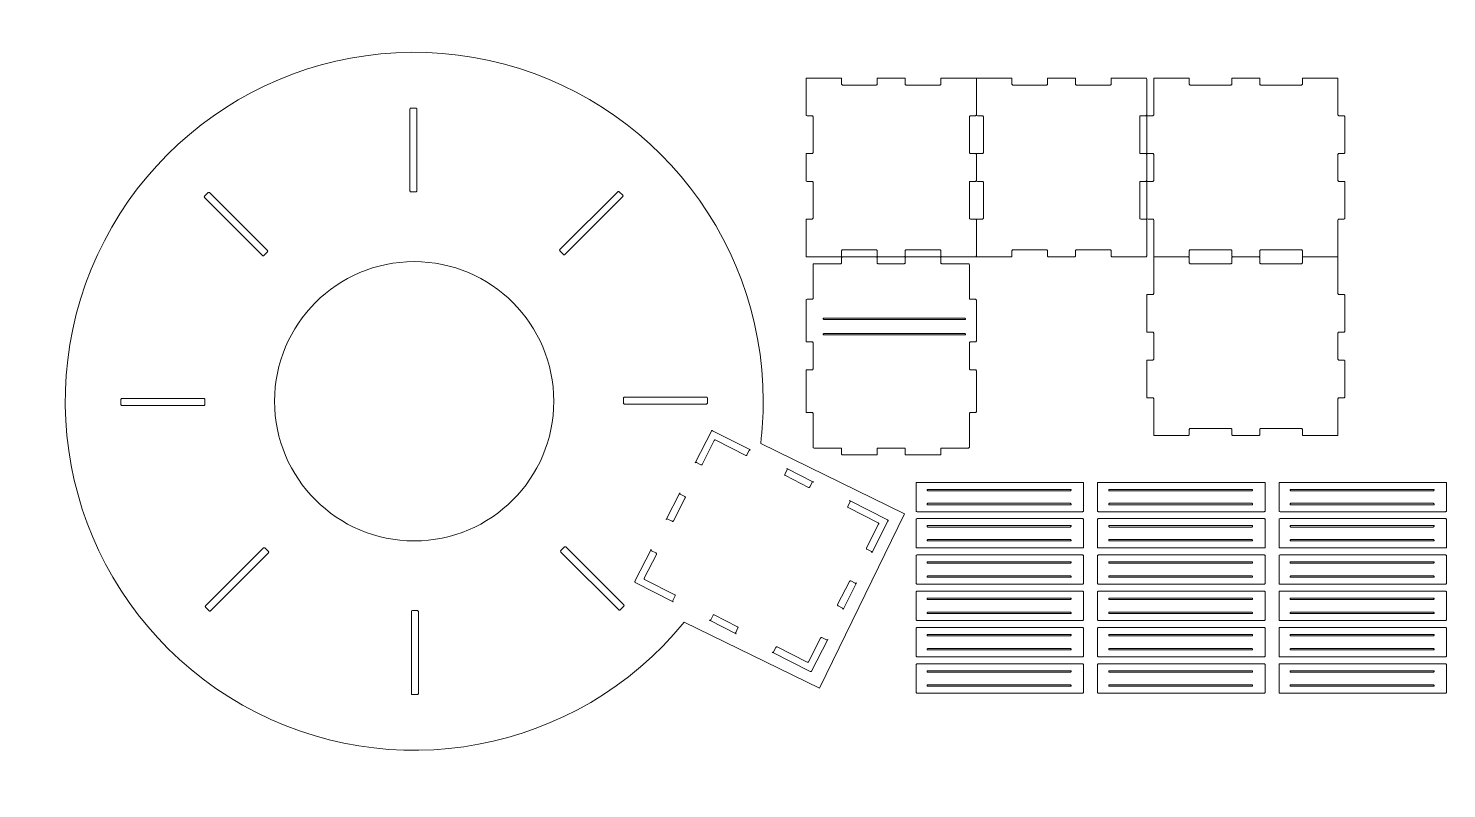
# Model space of a CAD drawing. Extents: x -26 to 990, y -27 to 517.
import ezdxf

# ---------------------------------------------------------------- set-up
doc = ezdxf.new("R2010")
doc.units = 0
doc.layers.get('0').update_dxf_attribs({"linetype": 'CONTINUOUS', "lineweight": 5, "true_color": 0xffffff})

# ---------------------------------------------------------------- blocks, each defined once
blk = doc.blocks.new('ARRAY')
for points in [[(609.5, 171.6, 0.414214), (610.2, 170.9), (728.8, 170.9, 0.414214), (729.5, 171.6), (729.5, 191.2, 0.414214), (728.8, 191.9), (610.2, 191.9, 0.414214), (609.5, 191.2)], [(618, 185.9, -0.414214), (617.5, 186.4), (617.5, 186.9), (720.5, 186.9), (720.5, 186.4, -0.414214), (720, 185.9)], [(739.5, 171.6, 0.414214), (740.2, 170.9), (858.8, 170.9, 0.414214), (859.5, 171.6), (859.5, 191.2, 0.414214), (858.8, 191.9), (740.2, 191.9, 0.414214), (739.5, 191.2)], [(748, 185.9, -0.414214), (747.5, 186.4), (747.5, 186.9), (850.5, 186.9), (850.5, 186.4, -0.414214), (850, 185.9)], [(869.5, 171.6, 0.414214), (870.2, 170.9), (988.8, 170.9, 0.414214), (989.5, 171.6), (989.5, 191.2, 0.414214), (988.8, 191.9), (870.2, 191.9, 0.414214), (869.5, 191.2)], [(878, 185.9, -0.414214), (877.5, 186.4), (877.5, 186.9), (980.5, 186.9), (980.5, 186.4, -0.414214), (980, 185.9)], [(720.5, 175.9), (720.5, 176.4, 0.414214), (720, 176.9), (618, 176.9, 0.414214), (617.5, 176.4), (617.5, 175.9)], [(850.5, 175.9), (850.5, 176.4, 0.414214), (850, 176.9), (748, 176.9, 0.414214), (747.5, 176.4), (747.5, 175.9)], [(980.5, 175.9), (980.5, 176.4, 0.414214), (980, 176.9), (878, 176.9, 0.414214), (877.5, 176.4), (877.5, 175.9)], [(609.5, 145.6, 0.414214), (610.2, 144.9), (728.8, 144.9, 0.414214), (729.5, 145.6), (729.5, 165.2, 0.414214), (728.8, 165.9), (610.2, 165.9, 0.414214), (609.5, 165.2)], [(739.5, 145.6, 0.414214), (740.2, 144.9), (858.8, 144.9, 0.414214), (859.5, 145.6), (859.5, 165.2, 0.414214), (858.8, 165.9), (740.2, 165.9, 0.414214), (739.5, 165.2)], [(869.5, 145.6, 0.414214), (870.2, 144.9), (988.8, 144.9, 0.414214), (989.5, 145.6), (989.5, 165.2, 0.414214), (988.8, 165.9), (870.2, 165.9, 0.414214), (869.5, 165.2)], [(618, 159.9, -0.414214), (617.5, 160.4), (617.5, 160.9), (720.5, 160.9), (720.5, 160.4, -0.414214), (720, 159.9)], [(748, 159.9, -0.414214), (747.5, 160.4), (747.5, 160.9), (850.5, 160.9), (850.5, 160.4, -0.414214), (850, 159.9)], [(878, 159.9, -0.414214), (877.5, 160.4), (877.5, 160.9), (980.5, 160.9), (980.5, 160.4, -0.414214), (980, 159.9)], [(720.5, 149.9), (720.5, 150.4, 0.414214), (720, 150.9), (618, 150.9, 0.414214), (617.5, 150.4), (617.5, 149.9)], [(850.5, 149.9), (850.5, 150.4, 0.414214), (850, 150.9), (748, 150.9, 0.414214), (747.5, 150.4), (747.5, 149.9)], [(980.5, 149.9), (980.5, 150.4, 0.414214), (980, 150.9), (878, 150.9, 0.414214), (877.5, 150.4), (877.5, 149.9)], [(609.5, 119.6, 0.414214), (610.2, 118.9), (728.8, 118.9, 0.414214), (729.5, 119.6), (729.5, 139.2, 0.414214), (728.8, 139.9), (610.2, 139.9, 0.414214), (609.5, 139.2)], [(618, 133.9, -0.414214), (617.5, 134.4), (617.5, 134.9), (720.5, 134.9), (720.5, 134.4, -0.414214), (720, 133.9)], [(739.5, 119.6, 0.414214), (740.2, 118.9), (858.8, 118.9, 0.414214), (859.5, 119.6), (859.5, 139.2, 0.414214), (858.8, 139.9), (740.2, 139.9, 0.414214), (739.5, 139.2)], [(748, 133.9, -0.414214), (747.5, 134.4), (747.5, 134.9), (850.5, 134.9), (850.5, 134.4, -0.414214), (850, 133.9)], [(869.5, 119.6, 0.414214), (870.2, 118.9), (988.8, 118.9, 0.414214), (989.5, 119.6), (989.5, 139.2, 0.414214), (988.8, 139.9), (870.2, 139.9, 0.414214), (869.5, 139.2)], [(878, 133.9, -0.414214), (877.5, 134.4), (877.5, 134.9), (980.5, 134.9), (980.5, 134.4, -0.414214), (980, 133.9)], [(720.5, 123.9), (720.5, 124.4, 0.414214), (720, 124.9), (618, 124.9, 0.414214), (617.5, 124.4), (617.5, 123.9)], [(850.5, 123.9), (850.5, 124.4, 0.414214), (850, 124.9), (748, 124.9, 0.414214), (747.5, 124.4), (747.5, 123.9)], [(980.5, 123.9), (980.5, 124.4, 0.414214), (980, 124.9), (878, 124.9, 0.414214), (877.5, 124.4), (877.5, 123.9)], [(609.5, 93.6, 0.414214), (610.2, 92.9), (728.8, 92.9, 0.414214), (729.5, 93.6), (729.5, 113.2, 0.414214), (728.8, 113.9), (610.2, 113.9, 0.414214), (609.5, 113.2)], [(739.5, 93.6, 0.414214), (740.2, 92.9), (858.8, 92.9, 0.414214), (859.5, 93.6), (859.5, 113.2, 0.414214), (858.8, 113.9), (740.2, 113.9, 0.414214), (739.5, 113.2)], [(869.5, 93.6, 0.414214), (870.2, 92.9), (988.8, 92.9, 0.414214), (989.5, 93.6), (989.5, 113.2, 0.414214), (988.8, 113.9), (870.2, 113.9, 0.414214), (869.5, 113.2)], [(618, 107.9, -0.414214), (617.5, 108.4), (617.5, 108.9), (720.5, 108.9), (720.5, 108.4, -0.414214), (720, 107.9)], [(748, 107.9, -0.414214), (747.5, 108.4), (747.5, 108.9), (850.5, 108.9), (850.5, 108.4, -0.414214), (850, 107.9)], [(878, 107.9, -0.414214), (877.5, 108.4), (877.5, 108.9), (980.5, 108.9), (980.5, 108.4, -0.414214), (980, 107.9)], [(720.5, 97.9), (720.5, 98.4, 0.414214), (720, 98.9), (618, 98.9, 0.414214), (617.5, 98.4), (617.5, 97.9)], [(850.5, 97.9), (850.5, 98.4, 0.414214), (850, 98.9), (748, 98.9, 0.414214), (747.5, 98.4), (747.5, 97.9)], [(980.5, 97.9), (980.5, 98.4, 0.414214), (980, 98.9), (878, 98.9, 0.414214), (877.5, 98.4), (877.5, 97.9)], [(609.5, 67.6, 0.414214), (610.2, 66.9), (728.8, 66.9, 0.414214), (729.5, 67.6), (729.5, 87.2, 0.414214), (728.8, 87.9), (610.2, 87.9, 0.414214), (609.5, 87.2)], [(618, 81.9, -0.414214), (617.5, 82.4), (617.5, 82.9), (720.5, 82.9), (720.5, 82.4, -0.414214), (720, 81.9)], [(739.5, 67.6, 0.414214), (740.2, 66.9), (858.8, 66.9, 0.414214), (859.5, 67.6), (859.5, 87.2, 0.414214), (858.8, 87.9), (740.2, 87.9, 0.414214), (739.5, 87.2)], [(748, 81.9, -0.414214), (747.5, 82.4), (747.5, 82.9), (850.5, 82.9), (850.5, 82.4, -0.414214), (850, 81.9)], [(869.5, 67.6, 0.414214), (870.2, 66.9), (988.8, 66.9, 0.414214), (989.5, 67.6), (989.5, 87.2, 0.414214), (988.8, 87.9), (870.2, 87.9, 0.414214), (869.5, 87.2)], [(878, 81.9, -0.414214), (877.5, 82.4), (877.5, 82.9), (980.5, 82.9), (980.5, 82.4, -0.414214), (980, 81.9)], [(720.5, 71.9), (720.5, 72.4, 0.414214), (720, 72.9), (618, 72.9, 0.414214), (617.5, 72.4), (617.5, 71.9)], [(850.5, 71.9), (850.5, 72.4, 0.414214), (850, 72.9), (748, 72.9, 0.414214), (747.5, 72.4), (747.5, 71.9)], [(980.5, 71.9), (980.5, 72.4, 0.414214), (980, 72.9), (878, 72.9, 0.414214), (877.5, 72.4), (877.5, 71.9)], [(609.5, 41.6, 0.414214), (610.2, 40.9), (728.8, 40.9, 0.414214), (729.5, 41.6), (729.5, 61.2, 0.414214), (728.8, 61.9), (610.2, 61.9, 0.414214), (609.5, 61.2)], [(739.5, 41.6, 0.414214), (740.2, 40.9), (858.8, 40.9, 0.414214), (859.5, 41.6), (859.5, 61.2, 0.414214), (858.8, 61.9), (740.2, 61.9, 0.414214), (739.5, 61.2)], [(869.5, 41.6, 0.414214), (870.2, 40.9), (988.8, 40.9, 0.414214), (989.5, 41.6), (989.5, 61.2, 0.414214), (988.8, 61.9), (870.2, 61.9, 0.414214), (869.5, 61.2)], [(618, 55.9, -0.414214), (617.5, 56.4), (617.5, 56.9), (720.5, 56.9), (720.5, 56.4, -0.414214), (720, 55.9)], [(748, 55.9, -0.414214), (747.5, 56.4), (747.5, 56.9), (850.5, 56.9), (850.5, 56.4, -0.414214), (850, 55.9)], [(878, 55.9, -0.414214), (877.5, 56.4), (877.5, 56.9), (980.5, 56.9), (980.5, 56.4, -0.414214), (980, 55.9)], [(720.5, 45.9), (720.5, 46.4, 0.414214), (720, 46.9), (618, 46.9, 0.414214), (617.5, 46.4), (617.5, 45.9)], [(850.5, 45.9), (850.5, 46.4, 0.414214), (850, 46.9), (748, 46.9, 0.414214), (747.5, 46.4), (747.5, 45.9)], [(980.5, 45.9), (980.5, 46.4, 0.414214), (980, 46.9), (878, 46.9, 0.414214), (877.5, 46.4), (877.5, 45.9)]]:
    blk.add_lwpolyline(points, format="xyb", close=True)
blk = doc.blocks.new('CUT002')
for points in [[(647.7, 323.7, 0.414214), (648.4, 323), (652, 323, -0.414214), (652.7, 322.3), (652.7, 293.2, -0.414214), (652, 292.5), (648.4, 292.5, 0.414214), (647.7, 291.8), (647.7, 273.2, 0.414214), (648.4, 272.5), (652, 272.5, -0.414214), (652.7, 271.8), (652.7, 242.7, -0.414214), (652, 242), (648.4, 242, 0.414214), (647.7, 241.3), (647.7, 217.2, -0.414214), (647, 216.5), (627.9, 216.5, 0.414214), (627.2, 215.8), (627.2, 212.2, -0.414214), (626.5, 211.5), (602.4, 211.5, -0.414214), (601.7, 212.2), (601.7, 215.8, 0.414214), (601, 216.5), (582.4, 216.5, 0.414214), (581.7, 215.8), (581.7, 212.2, -0.414214), (581, 211.5), (556.9, 211.5, -0.414214), (556.2, 212.2), (556.2, 215.8, 0.414214), (555.5, 216.5), (536.4, 216.5, -0.414214), (535.7, 217.2), (535.7, 241.3, 0.414214), (535, 242), (531.4, 242, -0.414214), (530.7, 242.7), (530.7, 271.8, -0.414214), (531.4, 272.5), (535, 272.5, 0.414214), (535.7, 273.2), (535.7, 291.8, 0.414214), (535, 292.5), (531.4, 292.5, -0.414214), (530.7, 293.2), (530.7, 322.3, -0.414214), (531.4, 323), (535, 323, 0.414214), (535.7, 323.7), (535.7, 347.8, -0.414214), (536.4, 348.5), (555.5, 348.5, 0.414214), (556.2, 349.2), (556.2, 352.8, -0.414214), (556.9, 353.5), (581, 353.5, -0.414214), (581.7, 352.8), (581.7, 349.2, 0.414214), (582.4, 348.5), (601, 348.5, 0.414214), (601.7, 349.2), (601.7, 352.8, -0.414214), (602.4, 353.5), (626.5, 353.5, -0.414214), (627.2, 352.8), (627.2, 349.2, 0.414214), (627.9, 348.5), (647, 348.5, -0.414214), (647.7, 347.8)], [(543.6, 308.5, -0.414214), (542.9, 309.2), (542.9, 309.5), (644.2, 309.5, -0.414214), (644.9, 308.8), (644.9, 308.5)], [(644.9, 297.8, 0.414214), (644.2, 298.5), (543.6, 298.5, 0.414214), (542.9, 297.8), (542.9, 297.5), (644.9, 297.5)]]:
    blk.add_lwpolyline(points, format="xyb", close=True)
blk = doc.blocks.new('SUBTRACTION')
for points in [[(498.2, 219.7, 0.030427), (500, 250, 5.775174), (443.5, 91.7), (540.3, 44.4), (601.3, 169.4)], [(247.7, 460), (251.3, 460, -0.414214), (252, 459.3), (252, 400.7, -0.414214), (251.3, 400), (247.7, 400, -0.414214), (247, 400.7), (247, 459.3, -0.414214)], [(99.9, 396.9), (102.4, 399.4, -0.414214), (103.4, 399.4), (144.9, 358, -0.414214), (144.9, 357), (142.3, 354.4, -0.414214), (141.3, 354.4), (99.9, 395.9, -0.414214)], [(396.9, 400.1), (399.4, 397.6, -0.414214), (399.4, 396.6), (358, 355.1, -0.414214), (357, 355.1), (354.4, 357.7, -0.414214), (354.4, 358.7), (395.9, 400.1, -0.414214)], [(40, 247.7), (40, 251.3, -0.414214), (40.7, 252), (99.3, 252, -0.414214), (100, 251.3), (100, 247.7, -0.414214), (99.3, 247), (40.7, 247, -0.414214)], [(460, 252.3), (460, 248.7, -0.414214), (459.3, 248), (400.7, 248, -0.414214), (400, 248.7), (400, 252.3, -0.414214), (400.7, 253), (459.3, 253, -0.414214)], [(490, 214.7, -0.414214), (491, 215.1), (463.8, 228.9, 0.414214), (462.9, 228.6), (451.3, 205.9, -0.414214), (452.2, 206.2), (455.4, 204.5, 0.414214), (456.4, 204.8), (465, 221.9, -0.414214), (466, 222.2), (487.5, 211.2, 0.414214), (488.4, 211.5)], [(515.9, 196.7), (532.5, 188.3, 0.414214), (533.4, 188.6), (535, 191.8, -0.414214), (536, 192.1), (516.9, 201.8, -0.414214), (517.2, 200.9), (515.6, 197.7, 0.414214)], [(444.2, 180.9, 0.414214), (443.9, 181.8), (440.6, 183.5, -0.414214), (440.3, 184.4), (430.6, 165.3, -0.414214), (431.6, 165.6), (434.8, 164, 0.414214), (435.7, 164.3)], [(560.9, 173.8), (582.4, 162.9, -0.414214), (582.7, 161.9), (574, 144.9, 0.414214), (574.3, 144), (577.5, 142.3, -0.414214), (577.8, 141.4), (589.4, 164.1, 0.414214), (589.1, 165.1), (561.9, 178.9, -0.414214), (562.2, 178), (560.6, 174.8, 0.414214)], [(103.1, 99.9), (100.6, 102.4, -0.414214), (100.6, 103.4), (142, 144.9, -0.414214), (143, 144.9), (145.6, 142.3, -0.414214), (145.6, 141.3), (104.1, 99.9, -0.414214)], [(400.1, 103.1), (397.6, 100.6, -0.414214), (396.6, 100.6), (355.1, 142, -0.414214), (355.1, 143), (357.7, 145.6, -0.414214), (358.7, 145.6), (400.1, 104.1, -0.414214)], [(423.5, 140.3, 0.414214), (423.2, 141.3), (420, 142.9, -0.414214), (419.7, 143.9), (408.1, 121.1, 0.414214), (408.4, 120.2), (435.6, 106.3, -0.414214), (435.3, 107.3), (436.9, 110.5, 0.414214), (436.6, 111.4), (415.1, 122.4, -0.414214), (414.8, 123.3)], [(561.8, 121), (553.3, 104.4, 0.414214), (553.6, 103.4), (556.8, 101.8, -0.414214), (557.2, 100.9), (566.9, 119.9, -0.414214), (565.9, 119.6), (562.7, 121.3, 0.414214)], [(252.3, 40), (248.7, 40, -0.414214), (248, 40.7), (248, 99.3, -0.414214), (248.7, 100), (252.3, 100, -0.414214), (253, 99.3), (253, 40.7, -0.414214)], [(465, 97, 0.414214), (464.1, 96.7), (462.5, 93.4, -0.414214), (461.5, 93.1), (480.6, 83.4, -0.414214), (480.3, 84.4), (481.9, 87.6, 0.414214), (481.6, 88.5)], [(531.5, 63.1), (510, 74, 0.414214), (509.1, 73.7), (507.5, 70.5, -0.414214), (506.5, 70.2), (533.7, 56.4, 0.414214), (534.6, 56.7), (546.2, 79.4, -0.414214), (545.3, 79.1), (542.1, 80.7, 0.414214), (541.1, 80.4), (532.4, 63.4, -0.414214)]]:
    blk.add_lwpolyline(points, format="xyb", close=True)
at = {"color": 0}
blk.add_circle((250, 250), 100, dxfattribs=at)

msp = doc.modelspace()

# ---------------------------------------------------------------- linework, layer by layer
for points in [[(530.7, 354.2), (530.7, 379.8, -0.414214), (531.4, 380.5), (535, 380.5, 0.414214), (535.7, 381.2), (535.7, 406.8, 0.414214), (535, 407.5), (531.4, 407.5, -0.414214), (530.7, 408.2), (530.7, 426.8, -0.414214), (531.4, 427.5), (535, 427.5, 0.414214), (535.7, 428.2), (535.7, 453.8, 0.414214), (535, 454.5), (531.4, 454.5, -0.414214), (530.7, 455.2), (530.7, 480.8, -0.414214), (531.4, 481.5), (555.5, 481.5, -0.414214), (556.2, 480.8), (556.2, 477.2, 0.414214), (556.9, 476.5), (581, 476.5, 0.414214), (581.7, 477.2), (581.7, 480.8, -0.414214), (582.4, 481.5), (601, 481.5, -0.414214), (601.7, 480.8), (601.7, 477.2, 0.414214), (602.4, 476.5), (626.5, 476.5, 0.414214), (627.2, 477.2), (627.2, 480.8, -0.414214), (627.9, 481.5), (652, 481.5, -0.414214), (652.7, 480.8), (652.7, 455.2, -0.414214), (652, 454.5), (648.4, 454.5, 0.414214), (647.7, 453.8), (647.7, 428.2, 0.414214), (648.4, 427.5), (652, 427.5, -0.414214), (652.7, 426.8), (652.7, 408.2, -0.414214), (652, 407.5), (648.4, 407.5, 0.414214), (647.7, 406.8), (647.7, 381.2, 0.414214), (648.4, 380.5), (652, 380.5, -0.414214), (652.7, 379.8), (652.7, 354.2, -0.414214), (652, 353.5), (627.9, 353.5, -0.414214), (627.2, 354.2), (627.2, 357.8, 0.414214), (626.5, 358.5), (602.4, 358.5, 0.414214), (601.7, 357.8), (601.7, 354.2, -0.414214), (601, 353.5), (582.4, 353.5, -0.414214), (581.7, 354.2), (581.7, 357.8, 0.414214), (581, 358.5), (556.9, 358.5, 0.414214), (556.2, 357.8), (556.2, 354.2, -0.414214), (555.5, 353.5), (531.4, 353.5, -0.414214)], [(652.7, 354.2), (652.7, 379.8, -0.414214), (653.4, 380.5), (657, 380.5, 0.414214), (657.7, 381.2), (657.7, 406.8, 0.414214), (657, 407.5), (653.4, 407.5, -0.414214), (652.7, 408.2), (652.7, 426.8, -0.414214), (653.4, 427.5), (657, 427.5, 0.414214), (657.7, 428.2), (657.7, 453.8, 0.414214), (657, 454.5), (653.4, 454.5, -0.414214), (652.7, 455.2), (652.7, 480.8, -0.414214), (653.4, 481.5), (677.5, 481.5, -0.414214), (678.2, 480.8), (678.2, 477.2, 0.414214), (678.9, 476.5), (703, 476.5, 0.414214), (703.7, 477.2), (703.7, 480.8, -0.414214), (704.4, 481.5), (723, 481.5, -0.414214), (723.7, 480.8), (723.7, 477.2, 0.414214), (724.4, 476.5), (748.5, 476.5, 0.414214), (749.2, 477.2), (749.2, 480.8, -0.414214), (749.9, 481.5), (774, 481.5, -0.414214), (774.7, 480.8), (774.7, 455.2, -0.414214), (774, 454.5), (770.4, 454.5, 0.414214), (769.7, 453.8), (769.7, 428.2, 0.414214), (770.4, 427.5), (774, 427.5, -0.414214), (774.7, 426.8), (774.7, 408.2, -0.414214), (774, 407.5), (770.4, 407.5, 0.414214), (769.7, 406.8), (769.7, 381.2, 0.414214), (770.4, 380.5), (774, 380.5, -0.414214), (774.7, 379.8), (774.7, 354.2, -0.414214), (774, 353.5), (749.9, 353.5, -0.414214), (749.2, 354.2), (749.2, 357.8, 0.414214), (748.5, 358.5), (724.4, 358.5, 0.414214), (723.7, 357.8), (723.7, 354.2, -0.414214), (723, 353.5), (704.4, 353.5, -0.414214), (703.7, 354.2), (703.7, 357.8, 0.414214), (703, 358.5), (678.9, 358.5, 0.414214), (678.2, 357.8), (678.2, 354.2, -0.414214), (677.5, 353.5), (653.4, 353.5, -0.414214)], [(779.7, 354.2), (779.7, 379.8, 0.414214), (779, 380.5), (775.4, 380.5, -0.414214), (774.7, 381.2), (774.7, 406.8, -0.414214), (775.4, 407.5), (779, 407.5, 0.414214), (779.7, 408.2), (779.7, 426.8, 0.414214), (779, 427.5), (775.4, 427.5, -0.414214), (774.7, 428.2), (774.7, 453.8, -0.414214), (775.4, 454.5), (779, 454.5, 0.414214), (779.7, 455.2), (779.7, 480.8, -0.414214), (780.4, 481.5), (804.5, 481.5, -0.414214), (805.2, 480.8), (805.2, 477.2, 0.414214), (805.9, 476.5), (835, 476.5, 0.414214), (835.7, 477.2), (835.7, 480.8, -0.414214), (836.4, 481.5), (855, 481.5, -0.414214), (855.7, 480.8), (855.7, 477.2, 0.414214), (856.4, 476.5), (885.5, 476.5, 0.414214), (886.2, 477.2), (886.2, 480.8, -0.414214), (886.9, 481.5), (911, 481.5, -0.414214), (911.7, 480.8), (911.7, 455.2, 0.414214), (912.4, 454.5), (916, 454.5, -0.414214), (916.7, 453.8), (916.7, 428.2, -0.414214), (916, 427.5), (912.4, 427.5, 0.414214), (911.7, 426.8), (911.7, 408.2, 0.414214), (912.4, 407.5), (916, 407.5, -0.414214), (916.7, 406.8), (916.7, 381.2, -0.414214), (916, 380.5), (912.4, 380.5, 0.414214), (911.7, 379.8), (911.7, 354.2, -0.414214), (911, 353.5), (886.9, 353.5, -0.414214), (886.2, 354.2), (886.2, 357.8, 0.414214), (885.5, 358.5), (856.4, 358.5, 0.414214), (855.7, 357.8), (855.7, 354.2, -0.414214), (855, 353.5), (836.4, 353.5, -0.414214), (835.7, 354.2), (835.7, 357.8, 0.414214), (835, 358.5), (805.9, 358.5, 0.414214), (805.2, 357.8), (805.2, 354.2, -0.414214), (804.5, 353.5), (780.4, 353.5, -0.414214)], [(779.7, 226.2), (779.7, 251.8, 0.414214), (779, 252.5), (775.4, 252.5, -0.414214), (774.7, 253.2), (774.7, 278.8, -0.414214), (775.4, 279.5), (779, 279.5, 0.414214), (779.7, 280.2), (779.7, 298.8, 0.414214), (779, 299.5), (775.4, 299.5, -0.414214), (774.7, 300.2), (774.7, 325.8, -0.414214), (775.4, 326.5), (779, 326.5, 0.414214), (779.7, 327.2), (779.7, 352.8, -0.414214), (780.4, 353.5), (804.5, 353.5, -0.414214), (805.2, 352.8), (805.2, 349.2, 0.414214), (805.9, 348.5), (835, 348.5, 0.414214), (835.7, 349.2), (835.7, 352.8, -0.414214), (836.4, 353.5), (855, 353.5, -0.414214), (855.7, 352.8), (855.7, 349.2, 0.414214), (856.4, 348.5), (885.5, 348.5, 0.414214), (886.2, 349.2), (886.2, 352.8, -0.414214), (886.9, 353.5), (911, 353.5, -0.414214), (911.7, 352.8), (911.7, 327.2, 0.414214), (912.4, 326.5), (916, 326.5, -0.414214), (916.7, 325.8), (916.7, 300.2, -0.414214), (916, 299.5), (912.4, 299.5, 0.414214), (911.7, 298.8), (911.7, 280.2, 0.414214), (912.4, 279.5), (916, 279.5, -0.414214), (916.7, 278.8), (916.7, 253.2, -0.414214), (916, 252.5), (912.4, 252.5, 0.414214), (911.7, 251.8), (911.7, 226.2, -0.414214), (911, 225.5), (886.9, 225.5, -0.414214), (886.2, 226.2), (886.2, 229.8, 0.414214), (885.5, 230.5), (856.4, 230.5, 0.414214), (855.7, 229.8), (855.7, 226.2, -0.414214), (855, 225.5), (836.4, 225.5, -0.414214), (835.7, 226.2), (835.7, 229.8, 0.414214), (835, 230.5), (805.9, 230.5, 0.414214), (805.2, 229.8), (805.2, 226.2, -0.414214), (804.5, 225.5), (780.4, 225.5, -0.414214)]]:
    msp.add_lwpolyline(points, format="xyb", close=True)

# ---------------------------------------------------------------- block references
at = {"color": 0}
for name in ['SUBTRACTION', 'CUT002', 'ARRAY']:
    msp.add_blockref(name, (0, 0), dxfattribs=at)

doc.saveas('drawing.dxf')
